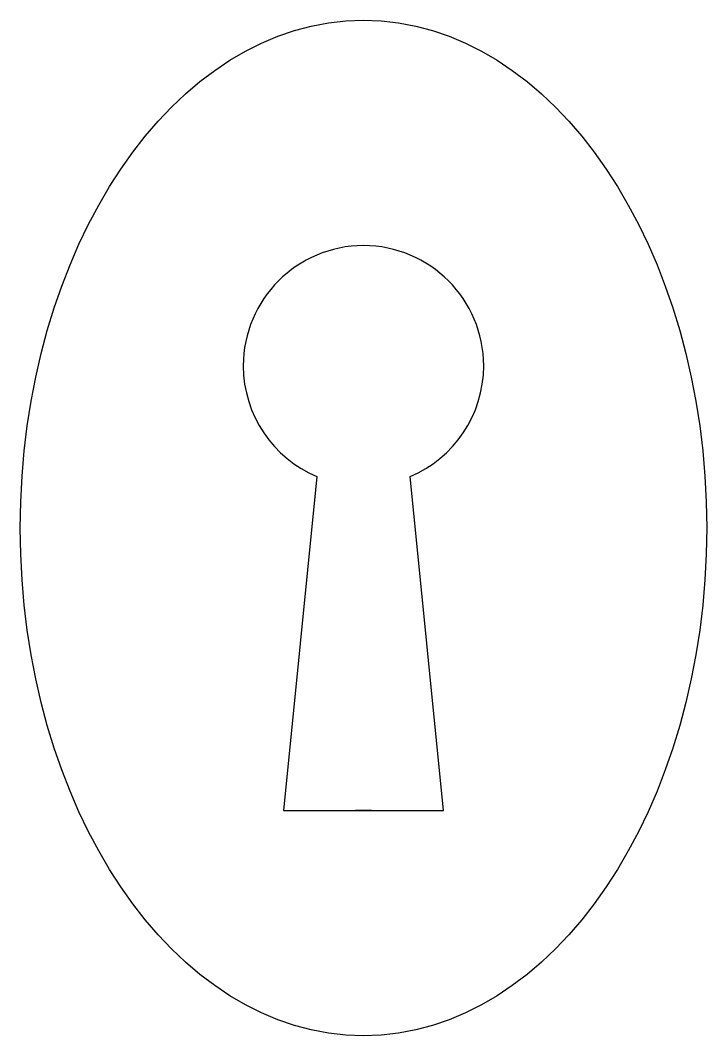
# Model space of a CAD drawing. Header units: centimetres. Extents: x -6.1 to 6.1, y -9 to 9.
import ezdxf

# ---------------------------------------------------------------- set-up
doc = ezdxf.new("R2010")
doc.units = ezdxf.units.CM
doc.header["$MEASUREMENT"] = 0
doc.layers.add('Camada 1', color=7, linetype='Continuous')

msp = doc.modelspace()

# ---------------------------------------------------------------- linework, layer by layer
at = {"layer": 'Camada 1'}
for points, knots in [([(0.00003, -9.01347), (3.3636, -9.01347), (6.09016, -4.97802), (6.09016, 0.00001), (6.09016, 0.00001), (6.09015, 4.97802), (3.36359, 9.01347), (0.00003, 9.01347), (0.00003, 9.01347), (-3.36349, 9.01347), (-6.09015, 4.97802), (-6.09015, -0.00001), (-6.09015, -0.00001), (-6.09015, -4.97802), (-3.36349, -9.01347), (0.00003, -9.01347)], [0, 0, 0, 0, 0.2, 0.2, 0.2, 0.2, 0.4, 0.4, 0.4, 0.4, 0.6, 0.6, 0.6, 0.6, 1, 1, 1, 1]), ([(0.14221, -5.01352), (0.14221, -5.01352), (-1.42227, -5.01352), (-1.42227, -5.01352), (-1.42227, -5.01352), (-1.42227, -5.01352), (-0.83056, 0.91444), (-0.83056, 0.91444), (-0.83056, 0.91444), (-1.59618, 1.23821), (-2.13342, 1.9964), (-2.13342, 2.88008), (-2.13342, 2.88008), (-2.13342, 4.05832), (-1.17838, 5.01349), (-0.00001, 5.01349), (-0.00001, 5.01349), (1.17799, 5.01349), (2.1334, 4.05832), (2.1334, 2.88008), (2.1334, 2.88008), (2.1334, 1.99642), (1.59624, 1.23823), (0.83033, 0.91444), (0.83033, 0.91444), (0.83033, 0.91444), (1.42234, -5.01352), (1.42234, -5.01352), (1.42234, -5.01352), (1.42234, -5.01352), (-0.14219, -5.01352), (-0.14219, -5.01352), (-0.14219, -5.01352), (-0.14219, -5.01352), (0.14221, -5.01352), (0.14221, -5.01352)], [0, 0, 0, 0, 0.1, 0.1, 0.1, 0.1, 0.2, 0.2, 0.2, 0.2, 0.3, 0.3, 0.3, 0.3, 0.4, 0.4, 0.4, 0.4, 0.5, 0.5, 0.5, 0.5, 0.6, 0.6, 0.6, 0.6, 0.7, 0.7, 0.7, 0.7, 0.8, 0.8, 0.8, 0.8, 1, 1, 1, 1])]:
    msp.add_open_spline(points, degree=3, knots=knots, dxfattribs=at)

doc.saveas('drawing.dxf')
